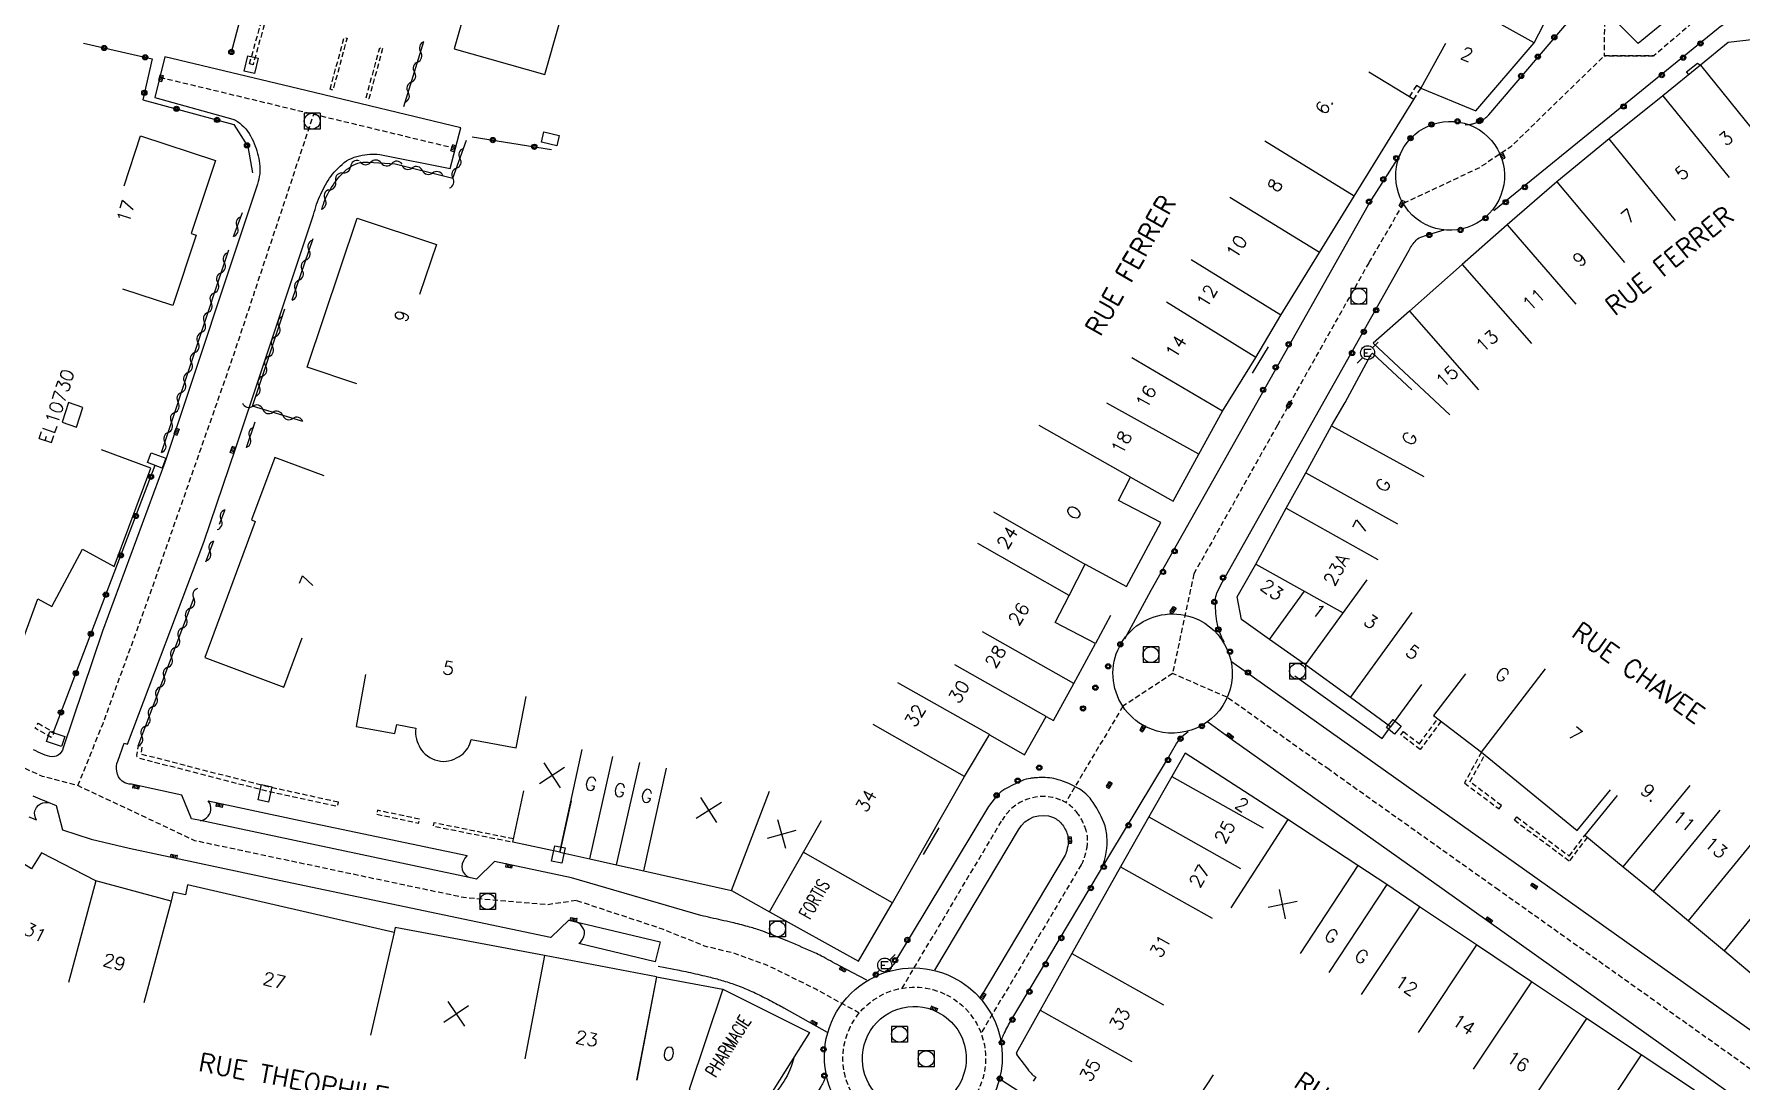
# Model space of a CAD drawing. Header units: millimetres. Extents: x 139999 to 141000, y 129000 to 130000.
# Drawn here: x 140717.2 to 140879.6, y 129566.8 to 129666.4 of the extents above; entities that cross this region are included whole.
import ezdxf
from ezdxf.enums import TextEntityAlignment as Align

# ---------------------------------------------------------------- set-up
doc = ezdxf.new("R2010")
doc.units = ezdxf.units.MM
doc.linetypes.add('DASHED', pattern=[0.75, 0.5, -0.25])
doc.layers.get('0').update_dxf_attribs({"linetype": 'CONTINUOUS'})
for name, color, linetype in [('W0001', 6, 'DASHED'), ('W0008', 7, 'CONTINUOUS'), ('W0100', 7, 'CONTINUOUS'), ('W0112', 1, 'DASHED'), ('W0310', 3, 'CONTINUOUS'), ('W0322', 7, 'CONTINUOUS'), ('W0400', 7, 'CONTINUOUS'), ('W0420', 7, 'CONTINUOUS'), ('W0471', 7, 'CONTINUOUS'), ('w0984', 7, 'CONTINUOUS'), ('W0989', 7, 'CONTINUOUS'), ('W0991', 7, 'CONTINUOUS'), ('W1102', 7, 'CONTINUOUS'), ('w1471', 7, 'CONTINUOUS')]:
    doc.layers.add(name, color=color, linetype=linetype)
doc.styles.get("Standard").update_dxf_attribs({"font": 'romans.shx', "width": 0.85})

# ---------------------------------------------------------------- blocks, each defined once
blk = doc.blocks.new('t322o')
at = {"color": 0, "linetype": 'Continuous'}
for radius in [0.25, 0.15]:
    blk.add_circle((0, 0), radius, dxfattribs=at)
blk = doc.blocks.new('t991o')
at = {"color": 0, "linetype": 'Continuous'}
for p, q in [((-1, 1), (1, -1)), ((-1, -1), (1, 1))]:
    blk.add_line(p, q, dxfattribs=at)
blk = doc.blocks.new('T400')
at = {"color": 0, "linetype": 'ByBlock', "lineweight": -2}
for p, q in [((-0.15, -0.25), (-0.15, 0.3)), ((-0.15, 0.3), (0.15, 0.3)), ((-0.15, 0.15), (0.15, 0.15)), ((-0.15, 0), (0.15, 0)), ((0.15, 0.3), (0.15, -0.25)), ((-0.15, -0.15), (0.15, -0.15)), ((-0.15, -0.25), (-0.15, -0.3)), ((-0.15, -0.3), (0.15, -0.3)), ((0.15, -0.3), (0.15, -0.25))]:
    blk.add_line(p, q, dxfattribs=at)
blk = doc.blocks.new('T420')
for p, q in [((0.75, 0.75), (-0.75, 0.75)), ((-0.75, 0.75), (-0.75, -0.75)), ((0.75, 0.75), (0.75, -0.75)), ((0.75, -0.75), (-0.75, -0.75))]:
    blk.add_line(p, q)
blk.add_ellipse((0, 0), major_axis=(-0.53, 0.53), ratio=1, start_param=3.926991, end_param=10.210176)
blk = doc.blocks.new('T471')
for p, q in [((-0.333334, 0.333334), (-0.333334, -0.333334)), ((-0.333334, 0.333334), (0.333334, 0.333334)), ((-0.333334, 0), (0, 0)), ((0.500001, 0.500001), (1.000002, 1.000002)), ((-0.500001, -0.500001), (-1.000002, -1.000002)), ((-0.333334, -0.333334), (0.333334, -0.333334))]:
    blk.add_line(p, q)
blk.add_ellipse((0, 0), major_axis=(0.471405, 0.471405), ratio=1, start_param=5.4977871438, end_param=11.780972451)
blk = doc.blocks.new('t112o')
at = {"color": 0, "linetype": 'Continuous'}
for p, q in [((-0.5, 0.5), (0.5, 0.5)), ((-0.5, -0.5), (-0.5, 0.5)), ((0.5, 0.5), (0.5, -0.5)), ((0.5, -0.5), (-0.5, -0.5))]:
    blk.add_line(p, q, dxfattribs=at)
blk = doc.blocks.new('T1471')
at = {"color": 0, "linetype": 'Continuous', "flags": 128}
blk.add_lwpolyline([(-0.75, -0.5), (-0.75, 0.5), (0.75, 0.5), (0.75, -0.5), (-0.75, -0.5)], dxfattribs=at)
blk = doc.blocks.new('t310o')
at = {"color": 0, "linetype": 'Continuous'}
for centre, start, end in [((-0.5, 0.38), 216.8699, 323.1304), ((0.5, -0.37), 36.8699, 143.1303)]:
    blk.add_arc(centre, 0.625, start, end, dxfattribs=at)

msp = doc.modelspace()

# ---------------------------------------------------------------- linework, layer by layer
at = {"layer": 'W0001', "flags": 128}
for points in [[(140903.49, 129690.35), (140886.53, 129678.62), (140881.13, 129672.85), (140871.27, 129664.33), (140866.55, 129664.33), (140857.68, 129655.69), (140854.69, 129653.7)], [(140871.14, 129677.76), (140868.15, 129671.16), (140866.59, 129668.82), (140866.55, 129664.33), (140871.27, 129664.33)], [(140729.17, 129662.31), (140757.29, 129655.55)], [(140721.37, 129594.92), (140722.57, 129597.88), (140723.77, 129600.84), (140728.07, 129612.67), (140735.93, 129635.11), (140743.81, 129658.79)], [(140768.78, 129583.99), (140766.07, 129583.59), (140758.05, 129584.27), (140753.83, 129585.16), (140737.4, 129588.63), (140732.5, 129589.68), (140721.37, 129594.92), (140718.01, 129595.8), (140715.66, 129596.84), (140711.85, 129598.88), (140708.14, 129601.18), (140704.68, 129604.03), (140701.8, 129607.07), (140699.2, 129610.09), (140696.94, 129612.78), (140694.15, 129615.92), (140690.63, 129619.15), (140687.38, 129621.69), (140683.71, 129624.12), (140679.92, 129625.98), (140675.4, 129627.38), (140670.48, 129628.43), (140655, 129631.17), (140643.45, 129633.08), (140634.51, 129632.17), (140622.34, 129633.69), (140610.87, 129635.46), (140601.08, 129637.03), (140591.44, 129638.69), (140587.47, 129638.87), (140580.08, 129640.08), (140568.07, 129641.33), (140555.18, 129642.47), (140544.11, 129643.48), (140534.81, 129644.48), (140529.05, 129645.34), (140525.48, 129646.34), (140521.51, 129646.76), (140514.82, 129647.43), (140506.78, 129647.97), (140499.84, 129648.1), (140494.03, 129648), (140489.19, 129647.8), (140483.62, 129647.5), (140476.57, 129646.92), (140470.42, 129646.09), (140466.39, 129645.37), (140463.14, 129643.8), (140460.47, 129643.28), (140456.36, 129641.47), (140432.64, 129636.42), (140390.13, 129627.45), (140349.57, 129619.55), (140343.16, 129618.31), (140338.4, 129617.84), (140335.18, 129617.66), (140327.03, 129616.28), (140313.37, 129615.28)], [(140795.7, 129573.29), (140791.56, 129575.55), (140786.98, 129577.81), (140783.73, 129578.98), (140780.96, 129579.66), (140777.09, 129581.23), (140768.78, 129583.99)]]:
    msp.add_lwpolyline(points, dxfattribs=at)
at = {"layer": 'W0001'}
for points in [[(140854.69, 129653.7), (140847.44, 129650.29), (140844.17, 129644.66), (140835.47, 129629.21), (140827.52, 129615.06), (140825.5, 129605.59)], [(140954.58, 129586.27), (140946.18, 129568.78), (140939.31, 129554.44), (140937.45, 129550.83), (140935.68, 129548.55), (140933.36, 129547.11), (140930.3, 129546.68), (140928.35, 129547.07), (140926.67, 129547.59), (140924.01, 129548.53), (140913.33, 129552.55), (140905.34, 129555.56), (140898.16, 129558.32), (140894.07, 129559.93), (140889.25, 129561.44), (140882.96, 129566.19), (140856.52, 129584.98), (140840.38, 129596.44), (140830.69, 129603.32), (140825.5, 129605.59), (140820.77, 129602.47), (140815.32, 129593.32)]]:
    msp.add_lwpolyline(points, dxfattribs=at)
msp.add_lwpolyline([(140799.77, 129575.65), (140809.28, 129591.62, -0.380175), (140814.86, 129593.55, -0.138968), (140816.51, 129592.22, -0.08059), (140817.28, 129590.64, -0.125869), (140817.35, 129588.97, -0.021406), (140817.11, 129588.05, -0.060856), (140816.82, 129587.39), (140807.28, 129571.37)], format="xyb", dxfattribs=at)
at = {"layer": 'W0001', "flags": 128}
msp.add_lwpolyline([(140803.98, 129575.03, -1), (140797.88, 129562.9, -1)], format="xyb", close=True, dxfattribs=at)
at = {"layer": 'W0008', "flags": 128}
for points in [[(140867.89, 129667.43), (140870.21, 129670.08, -0.061224), (140870.64, 129670.47, -0.047326), (140871.29, 129670.84, -0.147763), (140871.76, 129670.9, -0.090162), (140872.49, 129670.64, -0.131743), (140873.08, 129670.04, -0.144149), (140873.26, 129669.29, -0.081308), (140873.06, 129668.41, -0.12637), (140872.72, 129667.93), (140869.79, 129665.51)], [(140854.22, 129657.55, -1), (140849.57, 129648.3, -1)], [(140828.05, 129610.65, -1), (140822.95, 129600.52, -1)], [(140804.64, 129576.68, -1), (140797.04, 129561.57, -1)], [(140803.15, 129573.38, -1), (140798.71, 129564.55, -1)]]:
    msp.add_lwpolyline(points, format="xyb", close=True, dxfattribs=at)
for points in [[(140853.34, 129657.79, 0.030502), (140853.84, 129657.83, 0.048122), (140854.15, 129657.9, 0.014116), (140854.56, 129658.06, 0.014918), (140854.94, 129658.22, 0.057129), (140855.2, 129658.39, 0.034778), (140855.57, 129658.73), (140865.04, 129669.84)], [(140953.13, 129586.7), (140965.51, 129612.68), (140969.05, 129620.34, 0.048014), (140969.27, 129620.97, 0.031532), (140969.45, 129621.97, 0.045235), (140969.47, 129622.61, 0.035114), (140969.36, 129623.43, 0.044548), (140969.14, 129624.14, 0.084185), (140968.93, 129624.48, 0.045773), (140968.57, 129624.82, 0.05266), (140968.2, 129625.05), (140951.55, 129633.24), (140936.15, 129640.9), (140906.97, 129655.24), (140886.62, 129665.24), (140882.52, 129667.26, 0.024446), (140882.2, 129667.4, 0.008813), (140881.26, 129667.74, 0.051934), (140880.55, 129667.9, 0.044828), (140879.71, 129667.92, 0.084947), (140878.58, 129667.66, 0.071256), (140877.41, 129666.95), (140868.08, 129659.35), (140856.05, 129649.61)], [(140830.41, 129608.57, -0.037679), (140829.89, 129609.81, -0.050899), (140829.68, 129610.78, -0.015436), (140829.59, 129611.79, -0.020353), (140829.58, 129612.55, -0.083032), (140829.72, 129613.27), (140830.24, 129614.29), (140848, 129645.86, -0.079261), (140848.67, 129646.8, -0.127091), (140849.29, 129647.17, -0.001795), (140849.99, 129647.38, 0.003296), (140850.38, 129647.49), (140851.33, 129647.78)], [(140818.77, 129587.06, 0.11153), (140819.26, 129590.11, 0.08054), (140818.96, 129591.41, 0.06292), (140817.77, 129593.56, 0.099524), (140816.61, 129594.61, 0.062491), (140814.62, 129595.48, 0.081643), (140812.97, 129595.69, 0.011174), (140812.32, 129595.65, 0.020659), (140811.97, 129595.61, 0.060195), (140811.17, 129595.38, 0.027525), (140809.54, 129594.57, 0.075006), (140808.85, 129594.03), (140808, 129592.94), (140799.25, 129578.4, -0.044576), (140799.01, 129577.99, -0.044576), (140798.7, 129577.63, -0.033451), (140798.42, 129577.41, -0.033451), (140798.12, 129577.22)], [(140796.42, 129576.42), (140793.81, 129577.78, -0.009035), (140792.95, 129578.24, 0.009124), (140792.11, 129578.7, 0.016548), (140791.47, 129579.01, 0.004492), (140789.06, 129580.05, 0.004877), (140787.17, 129580.81, 0.01081), (140786.3, 129581.14, 0.015056), (140785.11, 129581.51, 0.011849), (140783.56, 129581.9, 0.001709), (140781.59, 129582.35, 0.00354), (140780.63, 129582.56), (140768.33, 129586.14)], [(140776.57, 129577.76), (140778.58, 129577.36, -0.006297), (140779.42, 129577.18, -0.002877), (140781.25, 129576.76, -0.013243), (140782.47, 129576.44, -0.012428), (140783.76, 129576.03, -0.017808), (140785.14, 129575.49, -0.01712), (140786.53, 129574.84, -0.002996), (140787.93, 129574.11, -0.007045), (140788.52, 129573.78), (140792.64, 129571.46)], [(140789.49, 129569.11, -0.168647), (140786.84, 129564.89, -0.168647)], [(140792.53, 129567.44, -0.021986), (140792.38, 129566.96, -0.036339), (140792.26, 129566.68, -0.001062), (140792.01, 129566.23, -0.010468), (140791.99, 129566.18), (140781.46, 129548.59)]]:
    msp.add_lwpolyline(points, format="xyb", dxfattribs=at)
for points in [[(140768.33, 129586.14), (140760.99, 129587.71), (140759.28, 129586.02), (140758.59, 129586.19), (140743.03, 129589.48), (140732.87, 129591.64), (140732.18, 129591.77), (140731.25, 129594.01), (140726.46, 129595.05), (140726.24, 129595.07), (140726.03, 129595.13), (140725.83, 129595.2), (140725.59, 129595.33), (140725.39, 129595.52), (140725.24, 129595.75), (140725.14, 129596.01), (140725.07, 129596.29), (140725.05, 129596.53), (140725.06, 129596.78), (140725.09, 129597.02), (140725.16, 129597.25), (140725.76, 129598.95), (140726.1, 129598.85), (140733.34, 129618.09), (140736.41, 129627.05), (140743.79, 129649.23), (140743.86, 129649.48), (140743.93, 129649.73), (140744, 129649.97), (140744.08, 129650.22), (140744.17, 129650.46), (140744.26, 129650.7), (140744.36, 129650.94), (140744.47, 129651.17), (140744.58, 129651.41), (140744.69, 129651.63), (140744.8, 129651.85), (140744.92, 129652.06), (140745.04, 129652.28), (140745.17, 129652.48), (140745.31, 129652.69), (140745.45, 129652.89), (140745.6, 129653.09), (140745.75, 129653.28), (140745.93, 129653.48), (140746.12, 129653.67), (140746.31, 129653.85), (140746.5, 129654.02), (140746.71, 129654.19), (140746.93, 129654.34), (140747.16, 129654.47), (140747.4, 129654.59), (140747.64, 129654.69), (140747.89, 129654.77), (140748.15, 129654.83), (140748.41, 129654.89), (140748.67, 129654.93), (140748.9, 129654.97), (140749.14, 129654.99), (140749.37, 129655), (140749.61, 129655), (140749.84, 129654.99), (140750.08, 129654.96), (140756.77, 129653.61), (140757.81, 129657.49), (140743.06, 129661.03), (140729.65, 129664.25), (140728.7, 129660.38), (140736.12, 129658.33), (140736.35, 129658.21), (140736.57, 129658.08), (140736.78, 129657.93), (140736.98, 129657.76), (140737.17, 129657.58), (140737.34, 129657.39), (140737.51, 129657.18), (140737.66, 129656.96), (140737.8, 129656.73), (140737.93, 129656.49), (140738.04, 129656.25), (140738.14, 129656), (140738.24, 129655.75), (140738.32, 129655.52), (140738.4, 129655.29), (140738.47, 129655.05), (140738.53, 129654.82), (140738.58, 129654.58), (140738.62, 129654.34), (140738.65, 129654.1), (140738.67, 129653.85), (140738.69, 129653.6), (140738.68, 129653.35), (140738.67, 129653.11), (140738.63, 129652.86), (140738.59, 129652.62), (140738.52, 129652.38), (140738.45, 129652.14), (140729.63, 129625.66), (140723.71, 129609.6), (140719.98, 129598.52), (140719.91, 129598.3), (140719.79, 129598.1), (140719.65, 129597.94), (140719.49, 129597.81), (140719.3, 129597.71), (140719, 129597.66), (140718.69, 129597.69), (140718.47, 129597.74), (140718.26, 129597.82), (140718.05, 129597.91), (140717.82, 129598.01), (140717.6, 129598.11), (140717.37, 129598.22), (140717.14, 129598.32)], [(140874.6, 129662.55), (140874.38, 129662.83), (140875.43, 129663.64), (140875.72, 129663.46)], [(140847.15, 129654.94), (140844.38, 129650.63), (140823.44, 129613.48), (140820.93, 129608.84)], [(140834.59, 129636.66), (140833.08, 129634.14)], [(140837.14, 129605.36), (140845.42, 129599.4), (140846.24, 129600.5)], [(140717.09, 129593.94), (140717.31, 129593.84), (140717.53, 129593.75), (140717.74, 129593.66), (140717.96, 129593.57), (140718.18, 129593.49), (140718.4, 129593.4), (140719.29, 129593.03), (140719.9, 129590.7), (140722.63, 129589.82), (140726.26, 129588.98), (140741.11, 129585.8), (140766.32, 129580.51), (140766.39, 129580.52), (140768.06, 129582.11), (140768.62, 129581.99), (140776.76, 129580.06), (140776.29, 129578.17), (140769.01, 129579.89), (140769.2, 129580.06), (140769.35, 129580.26), (140769.5, 129580.53), (140769.57, 129580.83), (140769.55, 129581.07), (140769.47, 129581.29), (140769.35, 129581.49), (140769.22, 129581.67), (140769.06, 129581.81), (140768.87, 129581.94)], [(140716.69, 129591.94), (140717.45, 129591.66), (140717.33, 129591.85), (140717.27, 129592.07), (140717.26, 129592.33), (140717.31, 129592.58), (140717.44, 129592.84), (140717.62, 129593.05), (140717.81, 129593.2), (140718.03, 129593.29), (140718.29, 129593.33), (140718.57, 129593.33)], [(140732.99, 129591.61), (140733.11, 129591.61), (140733.33, 129591.68), (140733.57, 129591.83), (140733.76, 129592.03), (140733.89, 129592.21), (140733.98, 129592.4), (140734.02, 129592.62), (140734.02, 129592.85), (140733.94, 129593.19), (140733.76, 129593.46), (140742.5, 129591.61), (140758.41, 129588.26), (140758.18, 129588.01), (140758.04, 129587.76), (140757.94, 129587.48), (140757.89, 129587.21), (140757.91, 129586.93), (140758.01, 129586.7), (140758.17, 129586.5), (140758.35, 129586.33), (140758.55, 129586.2)], [(140803.28, 129590.92), (140801.79, 129588.38)]]:
    msp.add_lwpolyline(points, dxfattribs=at)
at = {"layer": 'W0008'}
msp.add_lwpolyline([(140886.44, 129567.42), (140864.34, 129583.11), (140831.11, 129606.7)], dxfattribs=at)
for points in [[(140828.85, 129600.98), (140831.28, 129599.22), (140851.11, 129585.16), (140881.21, 129563.75, -0.05301), (140882.1, 129562.99, -0.07746), (140882.55, 129562.34, -0.023849), (140882.98, 129561.34, -0.037543), (140883.17, 129560.67, -0.05017), (140883.26, 129559.9, -0.026144), (140883.19, 129558.42, -0.080705), (140882.94, 129557.5), (140882.23, 129556.28), (140868.31, 129535.32, -0.050865), (140867.48, 129534.17, -0.071613), (140866.71, 129533.51, -0.035704), (140865.07, 129532.64, -0.080737), (140864.28, 129532.43, -0.037698), (140863.54, 129532.41, -0.027899), (140862.56, 129532.52, -0.049814), (140862, 129532.67, -0.090222), (140860.51, 129533.57), (140834.65, 129550.37), (140809.15, 129566.94)], [(140809.23, 129570.62, -0.018861), (140809.37, 129571.11, -0.039845), (140809.47, 129571.34, -0.002225), (140809.83, 129572.02, -0.011416), (140809.9, 129572.15), (140819.53, 129588.34), (140824.92, 129597.27), (140825.87, 129598.92), (140826.39, 129599.6), (140826.99, 129600.08)], [(140802.88, 129577.36), (140810.84, 129590.72, -0.381288), (140814.16, 129591.89, -0.137832), (140815.03, 129591.18, -0.08059), (140815.55, 129590.12, -0.125869), (140815.58, 129589.35, -0.021406), (140815.38, 129588.57, -0.060856), (140815.27, 129588.31), (140807.19, 129574.74)]]:
    msp.add_lwpolyline(points, format="xyb", dxfattribs=at)
at = {"layer": 'W0100', "flags": 128}
for points in [[(140854.36, 129659.12), (140859.9, 129665.59), (140863.02, 129671.66), (140862.56, 129673.25), (140858.28, 129675.49), (140853.19, 129678.11), (140852.28, 129678.61), (140852.61, 129679.24), (140848.74, 129681.16), (140845.06, 129682.98), (140837.82, 129686.56), (140830.62, 129690.11), (140825.24, 129692.73), (140819.89, 129695.38), (140813.64, 129698.47), (140811.42, 129693.99)], [(140758.54, 129669.81), (140757.17, 129665), (140765.79, 129662.55), (140767.15, 129667.36)], [(140893.58, 129654.3), (140895.71, 129658.82), (140884.81, 129663.97), (140880.85, 129665.89), (140878.35, 129665.6), (140875.72, 129663.46), (140872.14, 129660.55), (140867.04, 129656.44), (140862.05, 129652.35), (140857.33, 129648.28)], [(140725.77, 129651.99), (140727.34, 129656.74), (140734.47, 129654.37), (140732.16, 129647.43), (140732.63, 129647.27), (140730.41, 129640.59), (140725.66, 129642.16)], [(140747.9, 129633.13), (140743.17, 129634.72), (140747.94, 129648.91), (140755.47, 129646.39), (140753.88, 129641.65)], [(140706.87, 129628.81), (140701.88, 129629.21), (140701.72, 129627.17), (140700.98, 129618.01), (140699.56, 129617.58), (140702.54, 129611.69), (140705.19, 129608.55), (140706.04, 129609.45), (140713.8, 129602.44), (140717.56, 129612.69), (140718.89, 129611.97), (140721.81, 129617.41), (140724.81, 129615.75), (140728.3, 129625.12), (140723.61, 129626.86)], [(140744.79, 129624.39), (140740.1, 129626.14), (140737.89, 129620.19), (140738.25, 129620.05), (140733.46, 129607.1), (140740.95, 129604.3), (140742.7, 129608.99)], [(140776.42, 129576.72), (140765.75, 129578.75), (140751.56, 129581.44), (140751.46, 129580.94), (140731.81, 129585.49), (140731.6, 129584.53), (140730.43, 129584.78), (140730.24, 129583.92), (140723.09, 129585.85), (140717.91, 129588.52), (140716.95, 129586.99), (140712.84, 129589.56), (140708.73, 129592.11), (140709.29, 129592.96), (140705.97, 129595.52), (140701.87, 129598.59), (140699.36, 129600.61), (140696.25, 129605.18), (140692.12, 129602.36)], [(140748.74, 129605.48), (140747.83, 129600.56), (140751.53, 129599.88), (140751.7, 129600.72), (140753.52, 129600.39), (140753.49, 129600.12), (140753.49, 129599.86), (140753.52, 129599.6), (140753.58, 129599.34), (140753.65, 129599.11), (140753.73, 129598.9), (140753.83, 129598.69), (140753.94, 129598.49), (140754.07, 129598.29), (140754.21, 129598.11), (140754.41, 129597.91), (140754.62, 129597.74), (140754.85, 129597.6), (140755.09, 129597.47), (140755.34, 129597.37), (140755.61, 129597.3), (140755.87, 129597.26), (140756.13, 129597.23), (140756.39, 129597.24), (140756.64, 129597.27), (140756.9, 129597.34), (140757.15, 129597.45), (140757.4, 129597.56), (140757.63, 129597.68), (140757.84, 129597.81), (140758.03, 129597.96), (140758.19, 129598.13), (140758.34, 129598.32), (140758.45, 129598.49), (140758.55, 129598.67), (140758.64, 129598.88), (140758.72, 129599.1), (140758.79, 129599.32), (140763.07, 129598.5), (140764.02, 129603.41)], [(140767.22, 129588.58), (140762.74, 129589.55), (140763.8, 129594.44)], [(140776.42, 129576.72), (140782.71, 129575.55), (140790.96, 129571.45), (140785.27, 129562.38), (140780.59, 129554.98), (140775.72, 129547.19)]]:
    msp.add_lwpolyline(points, dxfattribs=at)
at = {"layer": 'W0100'}
for points in [[(140851.46, 129665.52), (140849.11, 129661.26), (140854.36, 129659.12)], [(140768.3, 129593.46), (140767.22, 129588.58), (140770.06, 129587.95), (140772.6, 129587.37), (140775.19, 129586.8), (140783.54, 129584.95), (140787.17, 129582.91), (140795.62, 129578.21), (140798.87, 129583.78), (140805.7, 129595.79), (140808.01, 129599.66), (140808.07, 129599.77), (140808.16, 129599.71), (140811.43, 129597.85), (140813.49, 129601.49), (140814.17, 129601.1), (140816.12, 129604.62), (140818.17, 129608.45), (140814.33, 129610.43), (140815.66, 129613.01), (140817.2, 129615.99), (140821.11, 129613.85), (140824.39, 129619.94), (140820.35, 129622.05), (140821.51, 129624.26), (140825.57, 129621.98), (140828, 129626.46), (140830.26, 129630.55), (140833.41, 129635.66), (140835.79, 129639.67), (140839.47, 129645.62), (140842.78, 129650.98), (140848.44, 129660.18), (140844.18, 129662.8)], [(140857.33, 129648.28), (140857.33, 129648.28), (140857.33, 129648.28), (140853.05, 129644.5), (140848.02, 129640.05), (140844.57, 129637.01), (140851.87, 129630.19)], [(140849.19, 129604.54), (140846.24, 129600.5), (140842.41, 129603.3), (140838.14, 129606.4), (140834.72, 129608.82), (140832.05, 129610.71), (140831.65, 129612.88), (140833.41, 129616), (140836.29, 129621.3), (140838.17, 129624.68), (140840.63, 129629.15), (140841.91, 129631.36), (140844.36, 129635.89), (140844.53, 129636.07), (140848.26, 129632.58)], [(140853.37, 129605.55), (140850.33, 129601.58), (140854.88, 129598.1), (140863.98, 129590.65), (140867.15, 129594.52)], [(140867.8, 129593.99), (140864.71, 129590.2), (140868.37, 129587.19), (140871.24, 129584.86), (140874.59, 129582.07), (140877.99, 129579.21), (140881.47, 129576.28), (140884.57, 129580.2)]]:
    msp.add_lwpolyline(points, dxfattribs=at)
at = {"layer": 'W0100', "flags": 128}
msp.add_lwpolyline([(140721.85, 129630.89), (140720.49, 129631.35), (140719.87, 129629.48), (140721.23, 129629.02)], close=True, dxfattribs=at)
at = {"layer": 'W0100'}
msp.add_lwpolyline([(140875.16, 129565.94), (140870.08, 129569.32), (140864.88, 129572.78), (140859.65, 129576.27), (140854.41, 129579.76), (140848.98, 129583.38), (140845.88, 129585.53), (140843.12, 129587.32), (140836.47, 129591.69), (140826.71, 129598.01), (140825.43, 129595.79), (140823.23, 129591.95), (140820.56, 129587.2), (140815.93, 129578.96), (140812.9, 129573.57), (140810.61, 129569.47), (140810.71, 129569.41), (140810.66, 129569.34), (140811.78, 129567.85, 0.024706), (140811.82, 129567.8, 0.003559), (140812.12, 129567.47, 0.033195), (140812.23, 129567.36, 0.017577), (140812.48, 129567.18), (140812.23, 129566.82)], format="xyb", dxfattribs=at)
at = {"layer": 'W0112', "flags": 128}
for points in [[(140737.7, 129663.59), (140739.1, 129668.58), (140739.43, 129668.48), (140738.03, 129663.5)], [(140745.36, 129661.16), (140746.7, 129666.08), (140746.97, 129666.01), (140745.63, 129661.08)], [(140750.36, 129665.03), (140749.04, 129660.25), (140748.78, 129660.33), (140750.09, 129665.1)], [(140717.58, 129600.87), (140719.11, 129599.98), (140718.83, 129599.5), (140717.3, 129600.38)], [(140746.15, 129593.35), (140739.47, 129594.8), (140727.38, 129597.91), (140727.49, 129598.63), (140727.09, 129598.69), (140726.95, 129597.81), (140726.98, 129597.7), (140727.2, 129597.54), (140739.37, 129594.41), (140746.06, 129592.96)], [(140753.86, 129591.73), (140749.86, 129592.57), (140749.78, 129592.2), (140753.78, 129591.36)]]:
    msp.add_lwpolyline(points, close=True, dxfattribs=at)
at = {"layer": 'W0112'}
for points in [[(140848.44, 129660.18), (140849.11, 129661.26), (140848.69, 129661.53), (140848.01, 129660.44)], [(140851.04, 129601.05), (140849.06, 129598.35), (140847.22, 129599.74), (140847.46, 129600.06), (140848.98, 129598.91), (140850.72, 129601.28)], [(140854.88, 129598.1), (140853.26, 129595.17), (140856.55, 129592.71), (140856.79, 129593.03), (140853.78, 129595.28), (140855.2, 129597.84)], [(140864.94, 129590), (140863.22, 129587.74), (140858.01, 129591.62), (140858.24, 129591.94), (140863.23, 129588.22), (140864.71, 129590.2)]]:
    msp.add_lwpolyline(points, dxfattribs=at)
at = {"layer": 'W0112', "flags": 128}
msp.add_lwpolyline([(140762.8, 129589.85), (140755.23, 129591.38), (140755.17, 129591.08), (140762.74, 129589.55)], dxfattribs=at)
at = {"layer": 'W0310', "flags": 128}
for points in [[(140754.26, 129665.67), (140752.35, 129659.5)], [(140744.58, 129649.72), (140744.65, 129649.97), (140744.72, 129650.22), (140744.81, 129650.46), (140744.9, 129650.7), (140745, 129650.93), (140745.11, 129651.16), (140745.23, 129651.39), (140745.36, 129651.61), (140745.5, 129651.83), (140745.64, 129652.05), (140745.79, 129652.25), (140745.93, 129652.45), (140746.08, 129652.64), (140746.24, 129652.83), (140746.4, 129653.02), (140746.57, 129653.19), (140746.75, 129653.36), (140746.93, 129653.52), (140747.13, 129653.67), (140747.34, 129653.81), (140747.56, 129653.93), (140747.78, 129654.04), (140748.01, 129654.12), (140748.24, 129654.18), (140748.48, 129654.22), (140748.72, 129654.23), (140748.97, 129654.22), (140751.56, 129654.07), (140757.05, 129652.71), (140758.34, 129656.31)], [(140736.16, 129647.15), (140737.04, 129649.44)], [(140729.34, 129626.62), (140735.72, 129645.88)], [(140741.76, 129641.12), (140743.74, 129646.96)], [(140742.78, 129629.56), (140737.99, 129631.02), (140741.06, 129640.28)], [(140737.4, 129627.1), (140738.25, 129629.51)], [(140735.35, 129621.15), (140734.82, 129619.76)], [(140734.28, 129618.18), (140733.51, 129616.17)], [(140727.09, 129598.69), (140732.44, 129612.83)]]:
    msp.add_lwpolyline(points, dxfattribs=at)
at = {"layer": 'W0322', "flags": 128}
for points in [[(140737.52, 129670.51), (140735.96, 129664.67)], [(140721.92, 129665.54), (140728.44, 129664.05), (140727.54, 129660.17), (140736.19, 129657.82), (140737.54, 129655.71), (140737.97, 129653.2)], [(140758.87, 129656.65), (140766.43, 129655.42)], [(140719.05, 129600.01), (140728.73, 129625.39)], [(140819.61, 129611.11), (140818.17, 129608.45)]]:
    msp.add_lwpolyline(points, dxfattribs=at)
at = {"layer": 'W1102', "flags": 128}
for points in [[(140859.9, 129665.59), (140854.47, 129668.58)], [(140875.72, 129663.46), (140881.3, 129656.53)], [(140872.14, 129660.55), (140878.44, 129652.78)], [(140842.78, 129650.98), (140834.26, 129656.22)], [(140873.35, 129648.68), (140867.04, 129656.44)], [(140862.05, 129652.35), (140868.48, 129644.69)], [(140839.47, 129645.62), (140830.96, 129650.88)], [(140857.33, 129648.28), (140863.85, 129640.71)], [(140835.79, 129639.67), (140827.28, 129644.93)], [(140853.05, 129644.5), (140859.65, 129636.99)], [(140833.41, 129635.66), (140824.91, 129640.92)], [(140848.02, 129640.05), (140854.61, 129632.56)], [(140830.26, 129630.55), (140821.62, 129635.6)], [(140828, 129626.46), (140819.24, 129631.3)], [(140821.5, 129624.25), (140812.81, 129629.19)], [(140840.63, 129629.15), (140849.39, 129624.33)], [(140838.17, 129624.68), (140846.9, 129619.81)], [(140817.19, 129615.97), (140808.49, 129620.92)], [(140836.29, 129621.3), (140845.02, 129616.43)], [(140815.66, 129613.01), (140806.97, 129617.95)], [(140833.41, 129616), (140841.74, 129611.35)], [(140834.72, 129608.82), (140838.05, 129613.41)], [(140838.14, 129606.4), (140844.02, 129614.49)], [(140842.41, 129603.3), (140848.3, 129611.38)], [(140816.12, 129604.62), (140807.43, 129609.56)], [(140813.49, 129601.49), (140804.79, 129606.42)], [(140854.88, 129598.1), (140860.96, 129606.04)], [(140808.07, 129599.77), (140799.37, 129604.69)], [(140805.7, 129595.79), (140797.01, 129600.74)], [(140767.22, 129588.58), (140769.34, 129598.35)], [(140770.06, 129587.95), (140772.26, 129597.7)], [(140772.6, 129587.37), (140774.81, 129597.13)], [(140775.19, 129586.8), (140777.35, 129596.57)], [(140825.43, 129595.79), (140834.12, 129590.9)], [(140783.54, 129584.95), (140787.16, 129594.4)], [(140868.37, 129587.19), (140874.72, 129594.93)], [(140871.24, 129584.86), (140877.58, 129592.59)], [(140787.17, 129582.91), (140792.09, 129591.61)], [(140823.23, 129591.95), (140831.95, 129587.05)], [(140836.47, 129591.69), (140831.04, 129583.3)], [(140874.59, 129582.07), (140880.93, 129589.8)], [(140798.87, 129583.78), (140790.37, 129588.58)], [(140843.12, 129587.32), (140837.62, 129578.96)], [(140723.09, 129585.85), (140720.49, 129576.19)], [(140820.56, 129587.2), (140829.28, 129582.3)], [(140877.99, 129579.21), (140884.34, 129586.94)], [(140845.88, 129585.53), (140840.37, 129577.15)], [(140730.24, 129583.92), (140727.64, 129574.27)], [(140848.98, 129583.38), (140843.43, 129575.06)], [(140751.46, 129580.94), (140749.2, 129571.19)], [(140854.41, 129579.76), (140848.87, 129571.43)], [(140765.75, 129578.75), (140763.88, 129568.92)], [(140815.93, 129578.96), (140824.65, 129574.06)], [(140776.42, 129576.72), (140774.52, 129566.9)], [(140776.42, 129576.72), (140774.55, 129566.89)], [(140859.65, 129576.27), (140854.1, 129567.96)], [(140812.9, 129573.57), (140821.61, 129568.67)], [(140864.88, 129572.78), (140859.32, 129564.46)], [(140870.08, 129569.32), (140864.54, 129560.99)], [(140823.91, 129559.05), (140829.38, 129567.42)]]:
    msp.add_lwpolyline(points, dxfattribs=at)
at = {"layer": 'W1102'}
msp.add_lwpolyline([(140782.71, 129575.55), (140779.53, 129566), (140785.27, 129562.38)], dxfattribs=at)

# ---------------------------------------------------------------- block references
at = {"layer": 'W0112', "rotation": 320.3817185148069}
msp.add_blockref('t112o', (140846.54, 129600.51), dxfattribs=at)
at = {"layer": 'W0310'}
for p, rotation in [((140753.97, 129664.71), 252.7850724049521), ((140753.38, 129662.8), 252.7850724049521), ((140752.78, 129660.89), 252.7850724049521), ((140757.72, 129654.59), 70.3171102898711), ((140747.31, 129653.79), 33.62397359601671), ((140749.22, 129654.2), 356.7605752495965), ((140751.22, 129654.09), 356.7605752495965), ((140753.17, 129653.67), 346.0672072416308), ((140745.89, 129652.39), 53.56379203274538), ((140755.11, 129653.19), 346.0672072416308), ((140757.05, 129652.71), 70.3171102898711), ((140744.89, 129650.67), 68.69785112681333), ((140736.52, 129648.09), 69.16008038056621), ((140743.36, 129645.85), 71.31261639624806), ((140735.31, 129644.66), 71.67575702401206), ((140742.72, 129643.96), 71.31261639624806), ((140734.68, 129642.76), 71.67575702401206), ((140742.08, 129642.06), 71.31261639624806), ((140734.05, 129640.86), 71.67575702401206), ((140733.42, 129638.96), 71.67575702401206), ((140740.51, 129638.6), 71.63061860315003), ((140732.8, 129637.06), 71.67575702401206), ((140739.88, 129636.7), 71.63061860315003), ((140732.17, 129635.16), 71.67575702401206), ((140739.24, 129634.81), 71.63061860315003), ((140731.54, 129633.26), 71.67575702401206), ((140738.61, 129632.91), 71.63061860315003), ((140730.91, 129631.37), 71.67575702401206), ((140738, 129631.02), 163.0123868288813), ((140730.28, 129629.47), 71.67575702401206), ((140739.91, 129630.43), 163.0123868288813), ((140741.82, 129629.85), 163.0123868288813), ((140729.65, 129627.57), 71.67575702401206), ((140737.74, 129628.05), 70.5416105883751), ((140734.99, 129620.21), 248.9428028291771), ((140733.92, 129617.25), 249.015224542973), ((140732.4, 129612.72), 69.27731402666839), ((140731.69, 129610.85), 69.27731402666839), ((140730.98, 129608.98), 69.27731402666839), ((140730.28, 129607.11), 69.27731402666839), ((140729.57, 129605.24), 69.27731402666839), ((140728.86, 129603.37), 69.27731402666839), ((140728.15, 129601.5), 69.27731402666839), ((140727.45, 129599.63), 69.27731402666839)]:
    msp.add_blockref('t310o', p, dxfattribs=dict(at, rotation=rotation))
at = {"layer": 'W0322'}
for p, rotation in [((140723.87, 129665.09), 347.0827228893073), ((140861.81, 129666.1), 168.5667540726937), ((140875.72, 129665.52), 168.5667540726856), ((140727.77, 129664.2), 347.0827228893073), ((140735.97, 129664.71), 255.053594081928), ((140860.24, 129664.26), 168.5667540726856), ((140874.07, 129664.17), 168.5667540726856), ((140858.65, 129662.43), 168.5667540726856), ((140872.04, 129662.51), 168.5667540726856), ((140727.69, 129660.82), 256.8542782171775), ((140730.75, 129659.3), 344.8039271904554), ((140868.4, 129659.52), 168.5667540726889), ((140734.61, 129658.25), 344.8039271904554), ((140850.13, 129657.81), 63.30649312598894), ((140852.6, 129658.11), 63.30649312598894), ((140854.66, 129658.13), 168.5667540726889), ((140854.78, 129658.21), 63.30649312598894), ((140737.46, 129655.83), 302.6089161373441), ((140760.84, 129656.33), 350.8186356907503), ((140764.79, 129655.69), 350.8186356907503), ((140848.13, 129656.51), 63.30649312598894), ((140846.78, 129654.61), 63.30649312598894), ((140845.55, 129652.59), 63.30649312600384), ((140844.19, 129650.47), 63.30649312598894), ((140857.19, 129650.42), 168.5667540726856), ((140859, 129651.85), 168.5667540726856), ((140855.27, 129648.9), 63.30649312598894), ((140849.92, 129647.3), 63.30649312599268), ((140852.89, 129647.78), 63.30649312598894), ((140844.86, 129640.15), 63.30649312598894), ((140843.69, 129638.09), 63.30649312600384), ((140836.54, 129636.89), 63.30649312598894), ((140842.57, 129636.08), 63.30649312598894), ((140835.31, 129634.71), 63.30649312598894), ((140834.11, 129632.57), 63.30649312600384), ((140728.32, 129624.3), 69.11079501784941), ((140726.89, 129620.57), 69.11079501784941), ((140725.46, 129616.83), 69.11079501784941), ((140825.69, 129617.22), 63.30649312598894), ((140824.59, 129615.25), 63.30649312600384), ((140830.3, 129614.71), 63.30649312598894), ((140724.04, 129613.09), 69.11079501784941), ((140829.47, 129612.4), 63.30649312598894), ((140829.86, 129609.77), 63.30649312598894), ((140722.61, 129609.36), 69.11079501784941), ((140820.53, 129608.36), 63.30649312600384), ((140830.96, 129607.66), 63.30649312598894), ((140721.18, 129605.62), 69.11079501784941), ((140819.37, 129606.27), 63.30649312599268), ((140832.67, 129605.68), 63.30649312600384), ((140818.16, 129604.24), 63.30649312598894), ((140719.76, 129601.88), 69.11079501784941), ((140816.98, 129602.26), 63.30649312598894), ((140828.28, 129600.58), 63.30649312598894), ((140826.26, 129599.38), 63.30649312598894), ((140825.07, 129597.36), 63.30649312598894), ((140810.77, 129595.39), 63.30649312598894), ((140812.82, 129596.63), 63.30649312599268), ((140808.76, 129594), 63.30649312598894), ((140821.31, 129591.15), 63.30649312598894), ((140818.95, 129587.19), 63.30649312598894), ((140817.73, 129585.17), 63.30649312598894), ((140800.27, 129580.24), 63.30649312600384), ((140814.92, 129580.42), 63.30649312598894), ((140799.1, 129578.31), 63.30649312598894), ((140813.43, 129577.92), 63.30649312598894), ((140797.27, 129576.93), 63.30649312598894), ((140811.89, 129575.32), 63.30649312600384), ((140810.27, 129572.66), 63.30649312598894), ((140792.3, 129569.83), 63.30649312600384), ((140809.26, 129570.48), 63.30649312600384), ((140792.38, 129567.33), 63.30649312600384), ((140809.07, 129567.05), 63.30649312600384)]:
    msp.add_blockref('t322o', p, dxfattribs=dict(at, rotation=rotation))
at = {"layer": 'W0400'}
for p, rotation in [((140729.28, 129662.22), 346.1649978971965), ((140757.08, 129655.54), 165.0376168941607), ((140856.86, 129654.84), 21.07498124811502), ((140847.31, 129650.27), 332.9799941426529), ((140836.59, 129631.17), 327.1822540660749), ((140730.76, 129628.6), 341.5808537989496), ((140736.1, 129626.85), 161.1126600762506), ((140825.54, 129611.64), 327.9278923518916), ((140822.66, 129600.38), 329.4153275050586), ((140830.98, 129599.63), 54.03520076470745), ((140726.88, 129594.79), 257.7530489350747), ((140819.48, 129594.99), 328.8801640800817), ((140734.82, 129593.06), 258.0591890456473), ((140815.73, 129589.75), 3.931854127215141), ((140730.51, 129588.19), 77.90630953600424), ((140762.37, 129587.27), 257.9223074130565), ((140859.91, 129585.36), 54.97079456877383), ((140855.61, 129582.15), 234.5709757507894), ((140768.53, 129582.18), 78.6039468929446), ((140794.13, 129577.44), 242.4503304162503), ((140807.45, 129574.89), 329.21973003198), ((140802.79, 129573.69), 247.6947126149918), ((140791.38, 129572.34), 60.51792380974772)]:
    msp.add_blockref('T400', p, dxfattribs=dict(at, rotation=rotation))
at = {"layer": 'W0420'}
for p in [(140743.66, 129658.13), (140843.2, 129641.47), (140823.44, 129607.38), (140823.44, 129607.37), (140837.38, 129605.8), (140760.34, 129583.9), (140787.92, 129581.29), (140799.52, 129571.27), (140802.06, 129568.93)]:
    msp.add_blockref('T420', p, dxfattribs=at)
at = {"layer": 'W0471'}
for p in [(140844.05, 129636.1), (140798.12, 129577.85)]:
    msp.add_blockref('T471', p, dxfattribs=at)
at = {"layer": 'W0991'}
for p, rotation in [((140766.47, 129595.9), 347.7378964292901), ((140781.39, 129592.6), 77.53493656430766), ((140788.33, 129590.29), 60.53905485668395), ((140835.97, 129583.64), 56.65078320438836), ((140757.35, 129573.22), 349.2429560408866)]:
    msp.add_blockref('t991o', p, dxfattribs=dict(at, rotation=rotation))
at = {"layer": 'w1471'}
for p, rotation in [((140737.86, 129663.51), 256.4920292680096), ((140766.31, 129656.45), 167.1549867567149), ((140728.86, 129625.86), 339.7749682340176), ((140719.26, 129599.36), 341.3971909041047), ((140739.18, 129594.19), 258.0591890492102), ((140767.07, 129588.37), 257.922307415225)]:
    msp.add_blockref('T1471', p, dxfattribs=dict(at, rotation=rotation))

# ---------------------------------------------------------------- texts
at = {"layer": 'w0984'}
msp.add_text('EL10730', height=1.25, rotation=71.677, dxfattribs=at).set_placement((140719.35, 129631), align=Align.MIDDLE)
at = {"layer": 'w0984', "width": 0.7}
for s, rotation, p in [('FORTIS', 60.3717, (140791.42, 129584.13)), ('PHARMACIE', 57.8808, (140783.23, 129570.14))]:
    msp.add_text(s, height=1.25, rotation=rotation, dxfattribs=at).set_placement(p, align=Align.MIDDLE)
at = {"layer": 'W0989'}
for s, rotation, p in [('RUE FERRER', 60.6617, (140821.49, 129644.43)), ('RUE FERRER', 38.982, (140872.76, 129644.87)), ('RUE CHAVEE', 324.6165, (140869.8, 129605.66)), ('RUE THEOPHILE MASSART', 349.5495, (140747.54, 129565.95)), ('RUE DELTENRE', 326.9345, (140844.69, 129562.31))]:
    msp.add_text(s, height=1.75, rotation=rotation, dxfattribs=at).set_placement(p, align=Align.MIDDLE)
at = {"layer": 'W0991'}
for s, rotation, p in [('2', 337.724, (140853.5, 129664.49)), ('6.', 58.49, (140839.92, 129659.63)), ('3', 40.0061, (140878.13, 129656.5)), ('5', 40.0061, (140873.93, 129653.22)), ('8', 58.49, (140835.23, 129652.02)), ('17', 72.1931, (140725.93, 129649.55)), ('7', 40.0061, (140868.83, 129649.1)), ('10', 58.49, (140831.59, 129646.19)), ('9', 40.0061, (140864.22, 129644.99)), ('12', 58.49, (140828.77, 129641.51)), ('11', 41.3108, (140859.86, 129641.17)), ('9', 71.3962, (140752.19, 129639.59)), ('14', 58.49, (140825.82, 129636.69)), ('13', 41.3108, (140855.4, 129637.22)), ('15', 41.3108, (140851.6, 129633.85)), ('16', 61.2998, (140822.99, 129631.92)), ('18', 61.2998, (140820.64, 129627.57)), ('G', 61.5495, (140848.02, 129627.94)), ('G', 61.5495, (140845.51, 129623.51)), ('O', 59.1742, (140816.11, 129620.91)), ('7', 61.5495, (140843.37, 129619.58)), ('24', 59.1742, (140809.79, 129618.51)), ('23A', 61.5495, (140841.08, 129615.46)), ('7', 69.6558, (140743.18, 129614.31)), ('23', 323.9373, (140834.97, 129613.55)), ('26', 59.1742, (140810.88, 129611.26)), ('1', 323.9373, (140839.4, 129611.53)), ('3', 323.9373, (140844.37, 129610.52)), ('28', 59.1742, (140808.66, 129607.19)), ('5', 323.9373, (140848.35, 129607.61)), ('5', 349.8091, (140756.62, 129606.09)), ('G', 320.7073, (140856.87, 129605.49)), ('30', 59.1742, (140805.19, 129603.85)), ('32', 59.1742, (140801.01, 129601.59)), ('7', 320.7073, (140863.82, 129599.83)), ('G', 347.4161, (140770.16, 129595.1)), ('G', 347.4161, (140772.91, 129594.49)), ('G', 347.4161, (140775.48, 129593.94)), ('34', 60.3717, (140796.34, 129593.49)), ('9.', 320.7073, (140870.92, 129594.25)), ('2', 327.0811, (140832.11, 129593.12)), ('11', 320.7073, (140874.14, 129591.56)), ('25', 60.6423, (140830.46, 129590.52)), ('13', 320.7073, (140877.19, 129589.04)), ('27', 60.6423, (140828.07, 129586.33)), ('31', 332.6926, (140717.29, 129580.96)), ('G', 326.3042, (140840.61, 129580.64)), ('31', 60.6423, (140824.35, 129579.65)), ('G', 326.3042, (140843.48, 129578.68)), ('29', 344.9234, (140724.84, 129578.13)), ('27', 346.9444, (140740.05, 129576.39)), ('12', 326.3042, (140847.73, 129575.92)), ('33', 60.6423, (140820.47, 129572.73)), ('14', 326.3042, (140853.2, 129572.2)), ('23', 349.2175, (140769.78, 129570.86)), ('O', 349.0731, (140777.58, 129569.42)), ('16', 326.3042, (140858.35, 129568.69)), ('35', 60.6423, (140817.66, 129567.85))]:
    msp.add_text(s, height=1.25, rotation=rotation, dxfattribs=at).set_placement(p, align=Align.MIDDLE)

doc.saveas('drawing.dxf')
